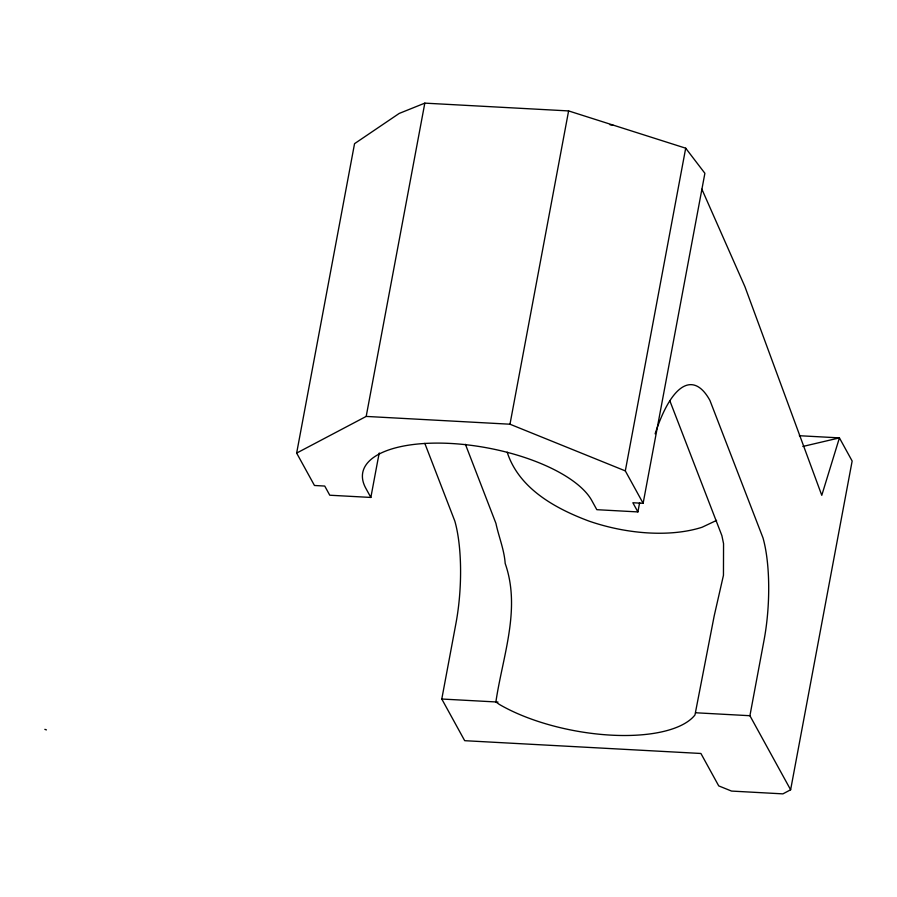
<?xml version="1.0" encoding="UTF-8"?>
<svg xmlns="http://www.w3.org/2000/svg" width="897" height="897" viewBox="0 0 897 897"><rect width="100%" height="100%" fill="white"/><g stroke="black" fill="none" stroke-linecap="round" stroke-linejoin="round"><path stroke-width="1.35" d="M296.649 453.086L354.55 143.666L399.199 113.437L424.819 103.133L568.608 110.925L685.7 148.196L704.885 173.289L643.127 503.295L632.856 502.746L637.902 511.918L596.819 509.687L591.773 500.515A118.079 47.272 10.6 0 0 450.799 443.466A118.079 47.272 10.6 0 0 365.819 488.271L370.853 497.443L329.771 495.222L324.736 486.051L314.466 485.49L296.649 453.086L366.189 416.421L509.978 424.214L625.31 470.891L643.127 503.295M366.189 416.421L424.819 103.133M370.853 497.443L377.57 461.563A161.023 46.083 -86.9 0 1 379.274 452.974M799.328 435.718L839.424 437.882L852.15 461.036L790.627 789.786L782.902 793.867L731.548 791.076L718.732 785.895L700.916 753.48L464.691 740.687L441.784 699.021L455.956 623.325A85.877 24.578 -86.9 0 0 454.846 521.146L424.819 443.376M509.978 424.214L568.608 110.925M625.31 470.891L685.7 148.196M637.902 511.918L639.639 502.612M465.408 444.307L495.929 523.377C498.766 536.798 504.226 549.637 505.19 563.484C521.213 609.108 502.544 656.537 495.884 701.947L499.281 704.38A118.079 47.272 10.6 0 0 694.962 714.976L714.203 615.869L723.453 575.313L723.554 543.649L721.883 535.621L669.846 400.802M790.627 789.786L749.914 715.716L764.076 640.021A85.877 24.578 -86.9 0 0 762.977 537.841L709.931 400.443A161.023 46.083 -86.9 0 0 655.124 433.812M716.591 520.395L702.059 527.257A117.171 60.334 13.4 0 1 589.082 521.135C555.378 508.554 518.926 488.63 507.186 452.2M802.837 446.471L839.424 437.882L821.775 495.323L744.925 286.681L701.88 189.189M610.095 124.862L612.864 125.019M441.784 699.021L498.003 702.059M695.814 712.779L749.914 715.716M46.409 729.889L44.85 729.351"/></g></svg>
